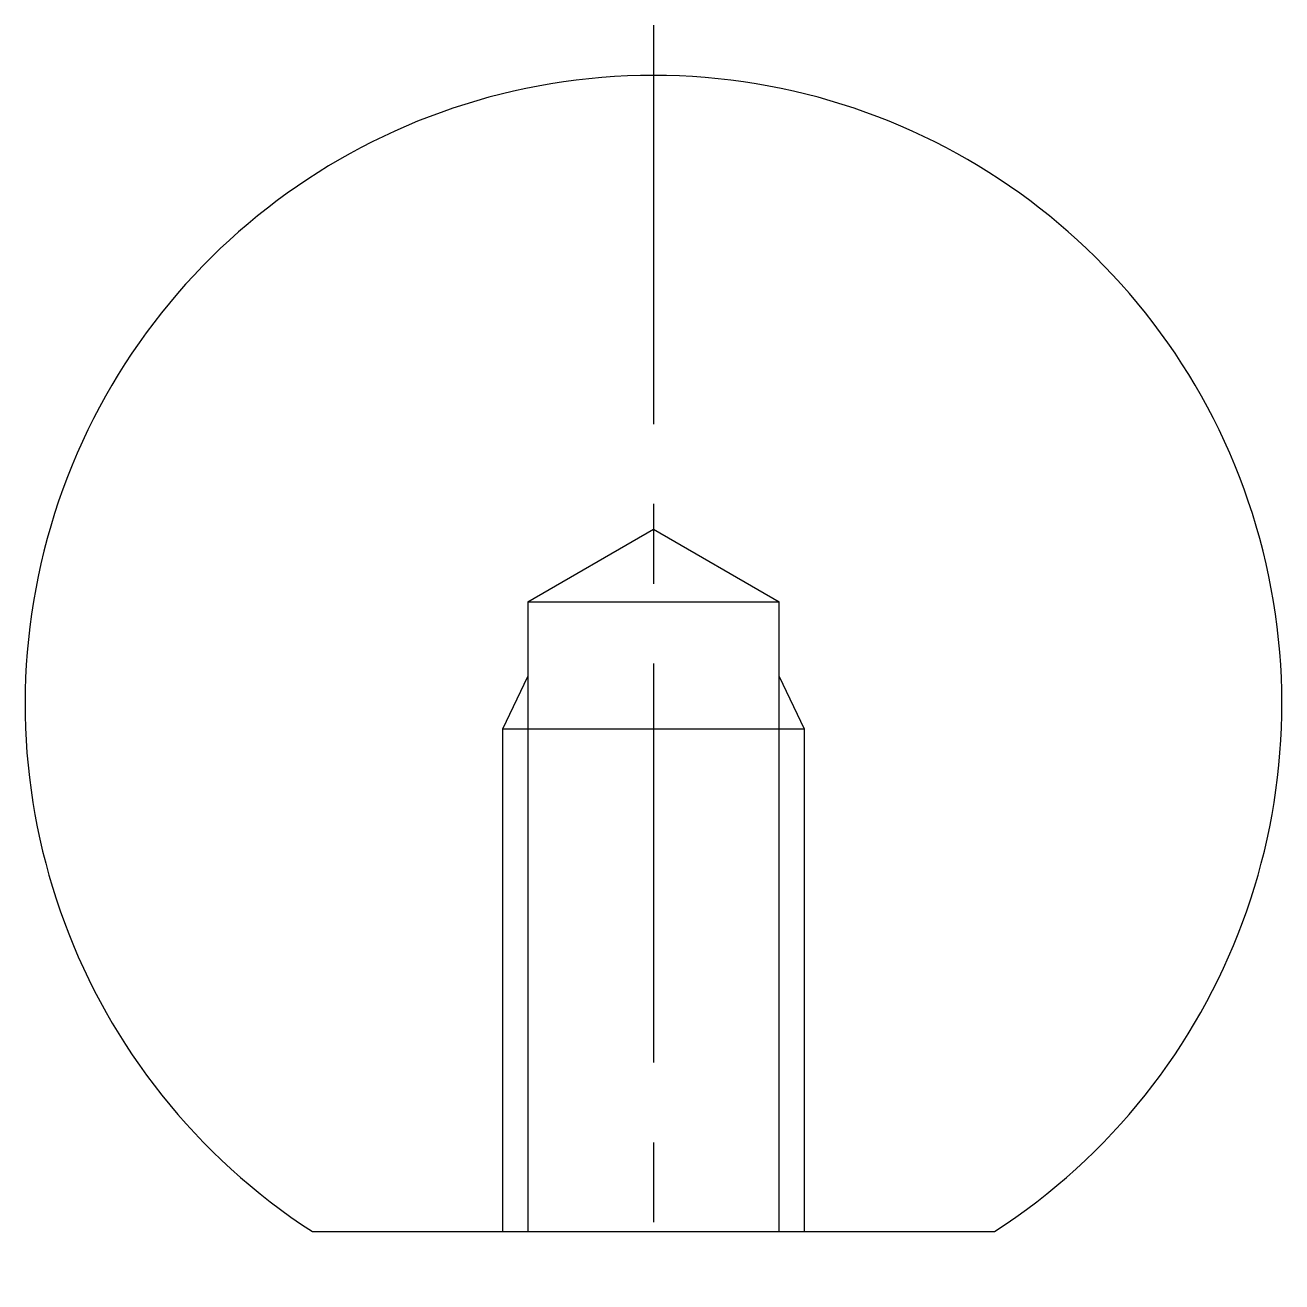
# Model space of a CAD drawing. Extents: x 10 to 164, y 10 to 115.
# Drawn here: x 138.94 to 163.94, y 89.78 to 114.78 of the extents above; entities outside this region: 2.
import ezdxf

# ---------------------------------------------------------------- set-up
doc = ezdxf.new("R2010")
doc.units = 0
doc.header["$LTSCALE"] = 0.25
doc.linetypes.add('CENTER', pattern=[50.8, 31.75, -6.35, 6.35, -6.35])
doc.layers.get('0').update_dxf_attribs({"linetype": 'CONTINUOUS'})
doc.layers.add('CENTER', color=1, linetype='CENTER')

msp = doc.modelspace()

# ---------------------------------------------------------------- linework, layer by layer
at = {"linetype": 'CONTINUOUS'}
for p, q in [((148.943, 103.313), (151.443, 104.757)), ((151.443, 104.757), (153.943, 103.313)), ((148.943, 103.313), (148.943, 90.782)), ((148.943, 103.313), (153.943, 103.313)), ((153.943, 90.782), (153.943, 103.313)), ((148.443, 100.782), (154.443, 100.782)), ((144.661, 90.782), (158.226, 90.782))]:
    msp.add_line(p, q, dxfattribs=at)
at = {"color": 3, "linetype": 'CONTINUOUS'}
for p, q in [((148.443, 100.782), (148.943, 101.822)), ((153.943, 101.822), (154.443, 100.782)), ((148.443, 90.782), (148.443, 100.782)), ((154.443, 100.782), (154.443, 90.782))]:
    msp.add_line(p, q, dxfattribs=at)
at = {"linetype": 'CONTINUOUS'}
msp.add_arc((151.443, 101.282), 12.5, 302.8599, 237.1401, dxfattribs=at)
at = {"layer": 'CENTER', "color": 1, "linetype": 'CENTER'}
msp.add_line((151.443, 114.782), (151.443, 89.782), dxfattribs=at)

# ---------------------------------------------------------------- texts
for s, p in [('PBA 6-25', (10, 25)), ('PBA0625', (10, 10))]:
    msp.add_text(s, height=4).set_placement(p)

doc.saveas('drawing.dxf')
